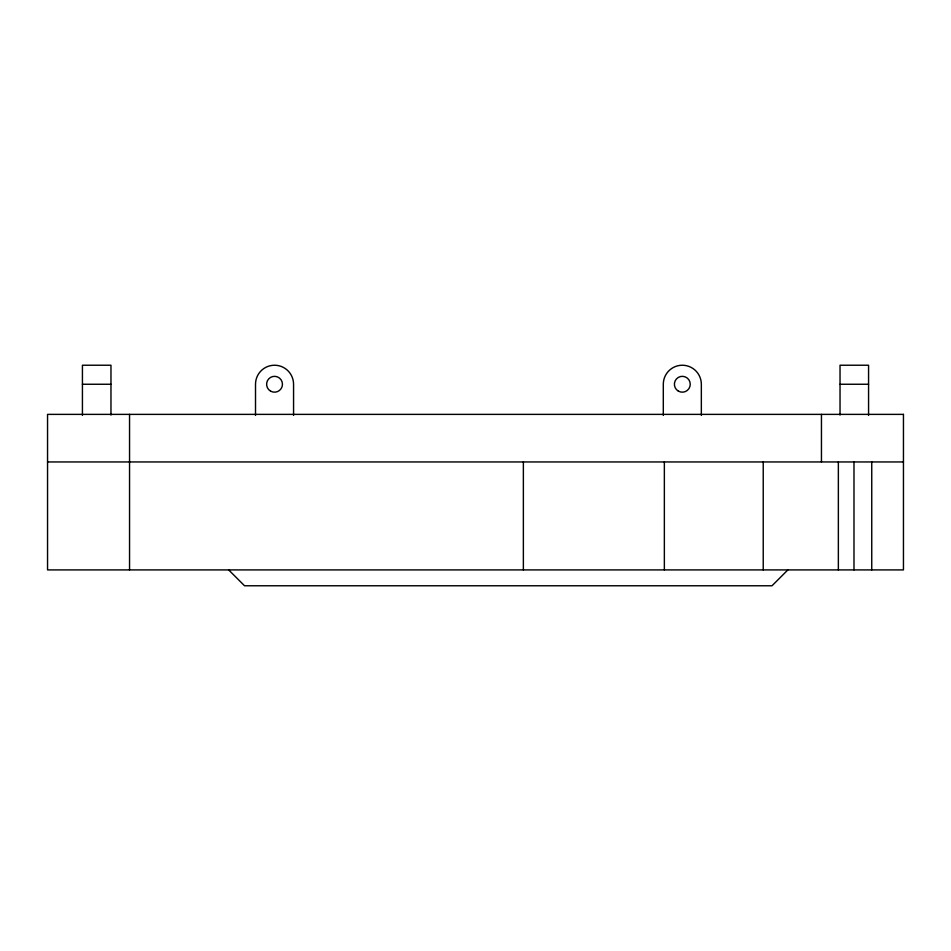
<?xml version="1.0" encoding="UTF-8"?>
<svg xmlns="http://www.w3.org/2000/svg" width="951" height="951" viewBox="0 0 951 951"><rect width="100%" height="100%" fill="white"/><g stroke="black" fill="none" stroke-linecap="round" stroke-linejoin="round"><path stroke-width="1.43" d="M787.868 569.911L772.01 585.768L244.526 585.768L228.668 569.911M82.428 384.252L110.97 384.252M840.03 384.252L868.572 384.252M47.55 461.948L903.45 461.948M871.746 461.948L871.746 569.911M868.572 415.409L868.572 365.232L840.03 365.232L840.03 415.04M853.986 461.948L853.986 569.911M838.354 461.948L838.354 569.911M821.45 414.374L821.45 461.948M763.225 461.948L763.225 569.911M701.339 415.409L701.339 384.252A19.02 19.02 0 0 0 682.319 365.232A19.02 19.02 0 0 0 663.299 384.252L663.299 415.409M664.357 461.948L664.357 569.911M523.371 461.948L523.371 569.911M293.562 415.409L293.562 384.252A19.02 19.02 0 0 0 274.53 365.232A19.02 19.02 0 0 0 255.51 384.252L255.51 415.409M129.55 414.374L129.55 569.911M110.97 415.04L110.97 365.232L82.428 365.232L82.428 415.409M903.45 414.374L47.55 414.374L47.55 569.911L903.45 569.911L903.45 414.374M678.36 391.123A7.929 7.929 0 0 0 690.248 384.252A7.929 7.929 0 0 0 678.36 377.392A7.929 7.929 0 0 0 678.36 391.123M270.571 391.123A7.929 7.929 0 0 0 282.459 384.252A7.929 7.929 0 0 0 270.571 377.392A7.929 7.929 0 0 0 270.571 391.123"/></g></svg>
